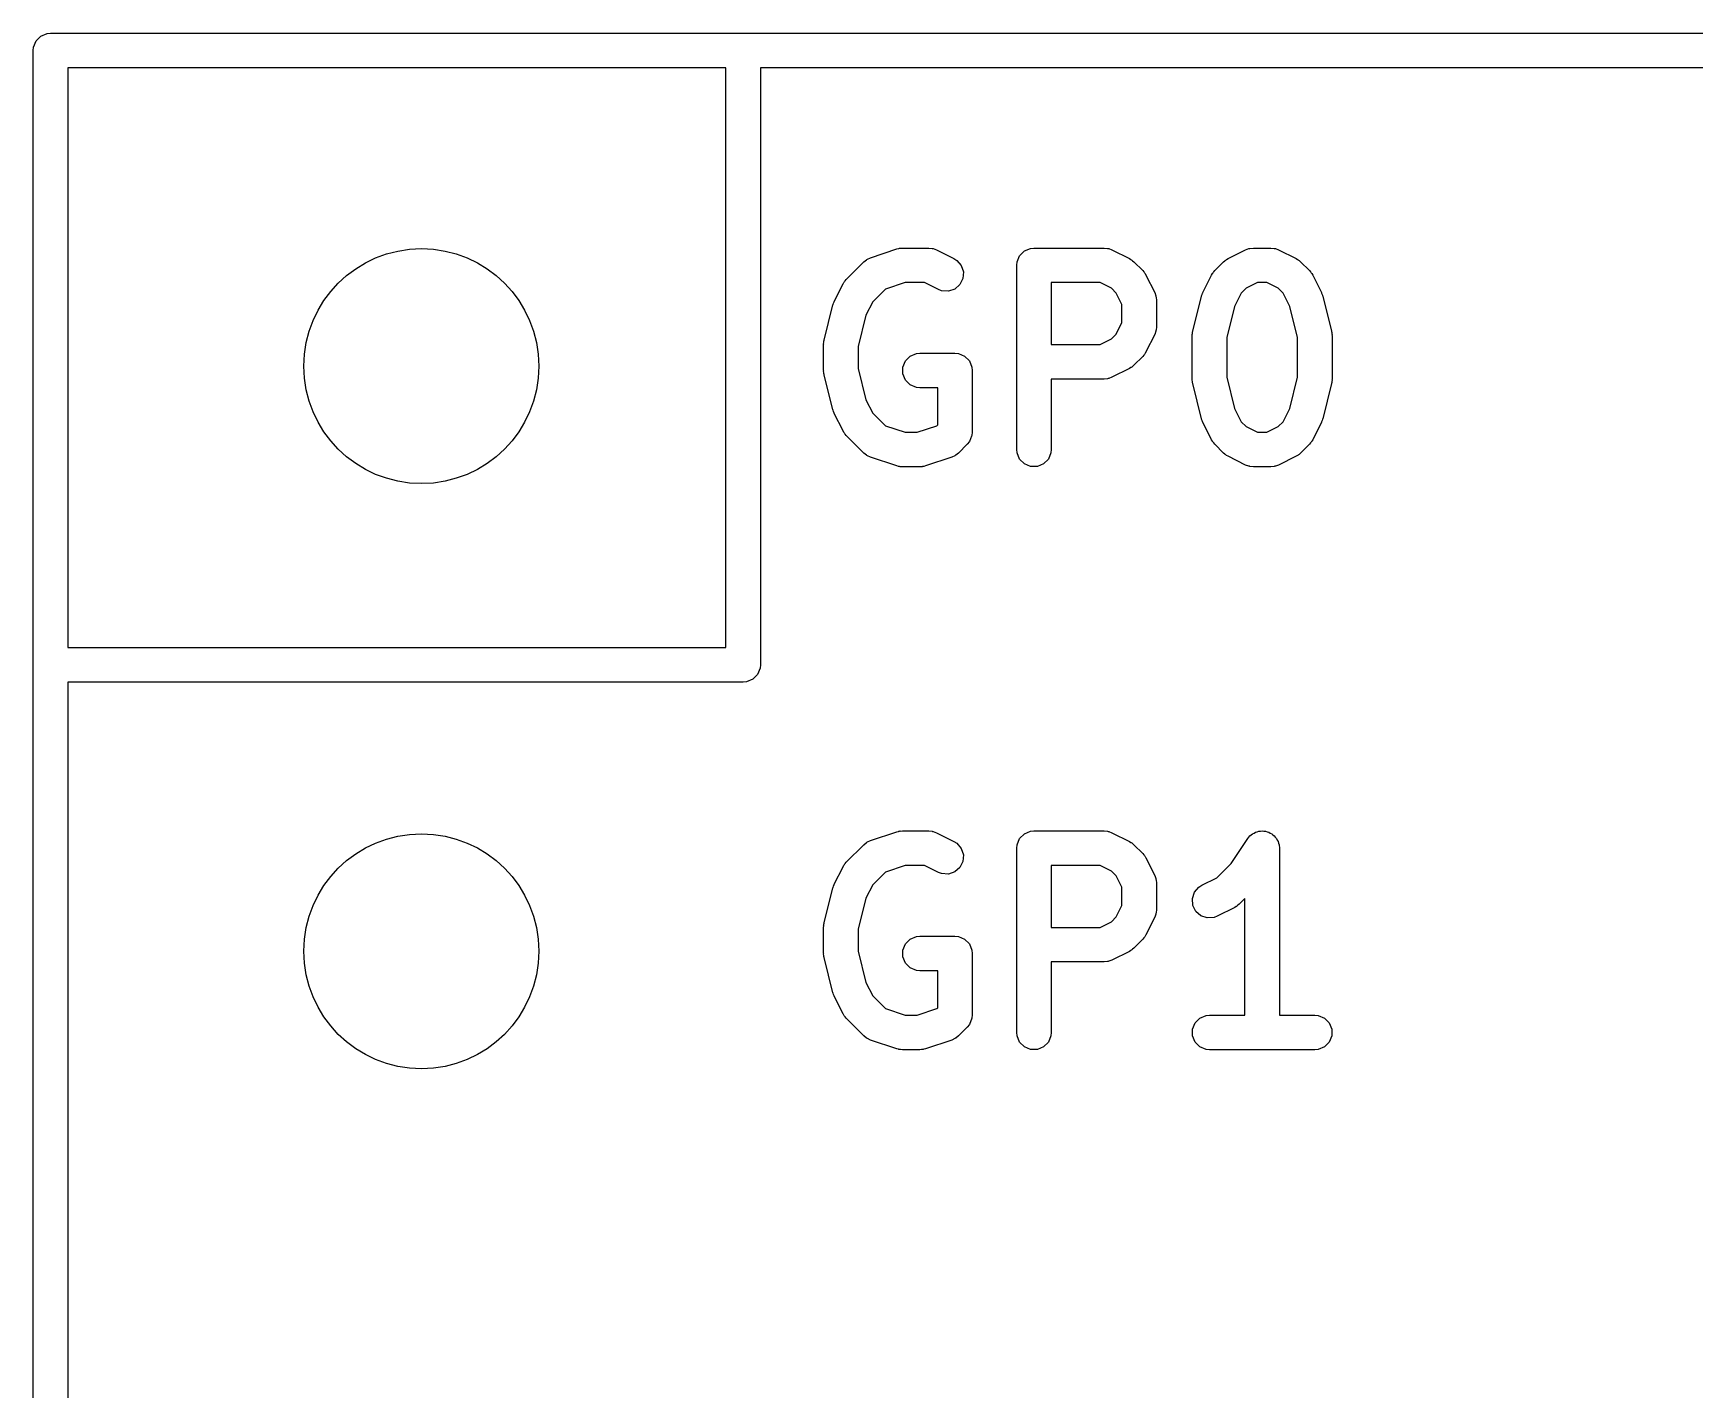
# Model space of a CAD drawing. Extents: x 100 to 226, y -132 to -42.
# Drawn here: x 198.82 to 206.03, y -56.14 to -50.25 of the extents above; entities that cross this region are included whole.
import ezdxf

# ---------------------------------------------------------------- set-up
doc = ezdxf.new("R2010")
doc.units = 0
doc.layers.add('BLACK', color=7, linetype='CONTINUOUS')

msp = doc.modelspace()

# ---------------------------------------------------------------- linework, layer by layer
at = {"layer": 'BLACK', "linetype": 'CONTINUOUS'}
for p, q in [((198.82889, -50.282082), (198.849582, -50.26139)), ((198.849582, -50.26139), (198.876618, -50.250191)), ((198.876618, -50.250191), (198.89125, -50.24875)), ((198.89125, -50.24875), (219.89125, -50.24875)), ((198.81625, -50.32375), (198.817691, -50.309118)), ((198.81625, -101.32375), (198.81625, -50.32375)), ((198.817691, -50.309118), (198.82889, -50.282082)), ((198.96625, -50.39875), (198.96625, -52.91575)), ((201.82325, -50.39875), (198.96625, -50.39875)), ((201.82325, -52.91575), (201.82325, -50.39875)), ((201.97325, -50.39875), (201.97325, -52.99075)), ((219.81625, -50.39875), (201.97325, -50.39875)), ((202.451342, -51.222989), (202.565628, -51.184894)), ((202.565628, -51.184894), (202.572881, -51.183244)), ((202.572881, -51.183244), (202.574713, -51.182486)), ((202.574713, -51.182486), (202.577367, -51.182224)), ((202.577367, -51.182224), (202.579965, -51.181634)), ((202.579965, -51.181634), (202.581939, -51.181774)), ((202.581939, -51.181774), (202.589345, -51.181045)), ((202.589345, -51.181045), (202.703631, -51.181045)), ((202.703631, -51.181045), (202.718263, -51.182486)), ((202.718263, -51.182486), (202.720752, -51.183517)), ((202.720752, -51.183517), (202.72344, -51.183708)), ((202.72344, -51.183708), (202.737172, -51.188963)), ((202.737172, -51.188963), (202.813362, -51.227058)), ((203.098414, -51.214377), (203.119106, -51.193685)), ((203.119106, -51.193685), (203.146142, -51.182486)), ((203.146142, -51.182486), (203.160774, -51.181045)), ((203.160774, -51.181045), (203.465536, -51.181045)), ((203.465536, -51.181045), (203.480168, -51.182486)), ((203.480168, -51.182486), (203.482657, -51.183517)), ((203.482657, -51.183517), (203.485345, -51.183708)), ((203.485345, -51.183708), (203.499077, -51.188963)), ((203.499077, -51.188963), (203.575267, -51.227058)), ((204.003423, -51.227058), (204.079614, -51.188963)), ((204.079614, -51.188963), (204.093346, -51.183708)), ((204.093346, -51.183708), (204.096033, -51.183517)), ((204.096033, -51.183517), (204.098523, -51.182486)), ((204.098523, -51.182486), (204.113155, -51.181045)), ((204.113155, -51.181045), (204.189345, -51.181045)), ((204.189345, -51.181045), (204.203977, -51.182486)), ((204.203977, -51.182486), (204.206466, -51.183517)), ((204.206466, -51.183517), (204.209154, -51.183708)), ((204.209154, -51.183708), (204.222886, -51.188963)), ((204.222886, -51.188963), (204.299077, -51.227058)), ((202.345836, -51.317297), (202.422026, -51.241107)), ((202.422026, -51.241107), (202.433391, -51.231779)), ((202.433391, -51.231779), (202.435883, -51.230746)), ((202.435883, -51.230746), (202.437917, -51.228983)), ((202.437917, -51.228983), (202.451342, -51.222989)), ((202.813362, -51.227058), (202.825805, -51.23489)), ((202.825805, -51.23489), (202.844978, -51.256998)), ((202.844978, -51.256998), (202.854232, -51.284759)), ((202.854232, -51.284759), (202.852158, -51.313949)), ((203.085774, -51.256045), (203.087215, -51.241413)), ((203.085774, -52.056045), (203.085774, -51.256045)), ((203.087215, -51.241413), (203.098414, -51.214377)), ((203.575267, -51.227058), (203.581566, -51.231022)), ((203.581566, -51.231022), (203.583394, -51.23178)), ((203.583394, -51.23178), (203.58545, -51.233468)), ((203.58545, -51.233468), (203.58771, -51.23489)), ((203.58771, -51.23489), (203.589009, -51.236388)), ((203.589009, -51.236388), (203.594759, -51.241107)), ((203.594759, -51.241107), (203.632854, -51.279202)), ((203.632854, -51.279202), (203.637574, -51.284954)), ((203.637574, -51.284954), (203.63907, -51.286251)), ((203.939619, -51.286251), (203.941117, -51.284951)), ((203.941117, -51.284951), (203.945836, -51.279202)), ((203.945836, -51.279202), (203.983931, -51.241107)), ((203.983931, -51.241107), (203.98968, -51.236388)), ((203.98968, -51.236388), (203.99098, -51.23489)), ((203.99098, -51.23489), (203.993239, -51.233468)), ((203.993239, -51.233468), (203.995296, -51.23178)), ((203.995296, -51.23178), (203.997123, -51.231022)), ((203.997123, -51.231022), (204.003423, -51.227058)), ((204.299077, -51.227058), (204.305376, -51.231022)), ((204.305376, -51.231022), (204.307204, -51.23178)), ((204.307204, -51.23178), (204.30926, -51.233468)), ((204.30926, -51.233468), (204.31152, -51.23489)), ((204.31152, -51.23489), (204.312819, -51.236388)), ((204.312819, -51.236388), (204.318569, -51.241107)), ((204.318569, -51.241107), (204.356664, -51.279202)), ((204.356664, -51.279202), (204.361382, -51.284951)), ((204.361382, -51.284951), (204.362881, -51.286251)), ((202.293692, -51.41298), (202.331787, -51.336789)), ((202.331787, -51.336789), (202.335751, -51.330489)), ((202.335751, -51.330489), (202.336509, -51.328662)), ((202.336509, -51.328662), (202.338197, -51.326605)), ((202.338197, -51.326605), (202.339619, -51.324346)), ((202.339619, -51.324346), (202.341117, -51.323046)), ((202.341117, -51.323046), (202.345836, -51.317297)), ((202.601515, -51.331045), (202.515572, -51.359692)), ((202.685926, -51.331045), (202.601515, -51.331045)), ((202.74628, -51.361222), (202.685926, -51.331045)), ((202.839071, -51.340124), (202.816963, -51.359297)), ((202.852158, -51.313949), (202.839071, -51.340124)), ((203.447831, -51.331045), (203.235774, -51.331045)), ((203.235774, -51.331045), (203.235774, -51.600092)), ((203.497299, -51.355779), (203.447831, -51.331045)), ((203.518182, -51.376662), (203.497299, -51.355779)), ((203.63907, -51.286251), (203.640489, -51.288505)), ((203.640489, -51.288505), (203.642181, -51.290567)), ((203.642181, -51.290567), (203.642939, -51.292397)), ((203.642939, -51.292397), (203.646903, -51.298694)), ((203.646903, -51.298694), (203.684999, -51.374884)), ((203.893692, -51.374885), (203.931787, -51.298694)), ((203.931787, -51.298694), (203.935751, -51.292394)), ((203.935751, -51.292394), (203.936509, -51.290567)), ((203.936509, -51.290567), (203.938197, -51.28851)), ((203.938197, -51.28851), (203.939619, -51.286251)), ((204.08139, -51.355779), (204.060508, -51.376661)), ((204.13086, -51.331045), (204.08139, -51.355779)), ((204.17164, -51.331045), (204.13086, -51.331045)), ((204.221109, -51.355779), (204.17164, -51.331045)), ((204.241991, -51.376661), (204.221109, -51.355779)), ((204.362881, -51.286251), (204.364302, -51.28851)), ((204.364302, -51.28851), (204.365991, -51.290567)), ((204.365991, -51.290567), (204.366748, -51.292394)), ((204.366748, -51.292394), (204.370713, -51.298694)), ((204.370713, -51.298694), (204.408808, -51.374885)), ((202.249917, -51.580711), (202.288013, -51.42833)), ((202.288013, -51.42833), (202.288398, -51.42725)), ((202.288398, -51.42725), (202.288437, -51.426712)), ((202.288437, -51.426712), (202.290761, -51.420636)), ((202.290761, -51.420636), (202.29296, -51.414485)), ((202.29296, -51.414485), (202.293282, -51.414049)), ((202.293282, -51.414049), (202.293692, -51.41298)), ((202.460508, -51.414756), (202.431538, -51.472696)), ((202.515572, -51.359692), (202.460508, -51.414756)), ((202.760012, -51.366477), (202.74628, -51.361222)), ((202.789202, -51.368551), (202.760012, -51.366477)), ((202.816963, -51.359297), (202.789202, -51.368551)), ((203.542917, -51.426131), (203.518182, -51.376662)), ((203.542917, -51.505005), (203.542917, -51.426131)), ((203.684999, -51.374884), (203.690254, -51.388616)), ((203.690254, -51.388616), (203.690445, -51.391305)), ((203.690445, -51.391305), (203.691476, -51.393794)), ((203.691476, -51.393794), (203.692917, -51.408426)), ((203.692917, -51.408426), (203.692917, -51.522711)), ((203.849917, -51.542616), (203.888013, -51.390235)), ((203.888013, -51.390235), (203.888398, -51.389155)), ((203.888398, -51.389155), (203.888437, -51.388617)), ((203.888437, -51.388617), (203.890761, -51.382541)), ((203.890761, -51.382541), (203.89296, -51.37639)), ((203.89296, -51.37639), (203.893282, -51.375954)), ((203.893282, -51.375954), (203.893692, -51.374885)), ((204.060508, -51.376661), (204.031538, -51.434601)), ((204.270961, -51.434601), (204.241991, -51.376661)), ((204.408808, -51.374885), (204.409217, -51.375954)), ((204.409217, -51.375954), (204.40954, -51.37639)), ((204.40954, -51.37639), (204.411735, -51.382535)), ((204.411735, -51.382535), (204.414063, -51.388617)), ((204.414063, -51.388617), (204.414101, -51.389156)), ((204.414101, -51.389156), (204.414487, -51.390236)), ((204.414487, -51.390236), (204.452582, -51.542617)), ((202.431538, -51.472696), (202.397678, -51.608137)), ((204.031538, -51.434601), (203.997678, -51.570042)), ((204.304821, -51.57004), (204.270961, -51.434601)), ((203.497299, -51.575358), (203.518182, -51.554474)), ((203.518182, -51.554474), (203.542917, -51.505005)), ((203.684999, -51.556253), (203.646903, -51.632443)), ((203.690254, -51.542521), (203.684999, -51.556253)), ((203.690445, -51.539831), (203.690254, -51.542521)), ((203.691476, -51.537343), (203.690445, -51.539831)), ((203.692917, -51.522711), (203.691476, -51.537343)), ((203.847678, -51.560807), (203.847929, -51.558253)), ((203.847678, -51.751283), (203.847678, -51.560807)), ((203.847767, -51.557161), (203.848576, -51.551686)), ((203.847929, -51.558253), (203.847767, -51.557161)), ((203.848576, -51.551686), (203.849119, -51.546175)), ((203.849119, -51.546175), (203.849541, -51.545154)), ((203.849541, -51.545154), (203.849917, -51.542616)), ((203.997678, -51.570042), (203.997678, -51.742047)), ((204.304821, -51.742049), (204.304821, -51.57004)), ((204.452582, -51.542617), (204.452957, -51.545154)), ((204.452957, -51.545154), (204.45338, -51.546175)), ((204.45338, -51.546175), (204.453921, -51.551677)), ((204.453921, -51.551677), (204.454733, -51.557162)), ((204.454733, -51.557162), (204.454569, -51.558257)), ((204.454569, -51.558257), (204.454821, -51.560807)), ((204.454821, -51.560807), (204.454821, -51.751283)), ((202.247678, -51.598902), (202.247929, -51.596348)), ((202.247678, -51.713188), (202.247678, -51.598902)), ((202.247767, -51.595256), (202.248576, -51.589781)), ((202.247929, -51.596348), (202.247767, -51.595256)), ((202.248576, -51.589781), (202.249119, -51.58427)), ((202.249119, -51.58427), (202.249541, -51.583249)), ((202.249541, -51.583249), (202.249917, -51.580711)), ((202.397678, -51.608137), (202.397678, -51.703952)), ((202.623868, -51.650828), (202.650904, -51.639629)), ((202.650904, -51.639629), (202.665536, -51.638188)), ((202.665536, -51.638188), (202.817917, -51.638188)), ((202.817917, -51.638188), (202.832549, -51.639629)), ((202.832549, -51.639629), (202.859585, -51.650828)), ((203.235774, -51.600092), (203.447831, -51.600092)), ((203.447831, -51.600092), (203.497299, -51.575358)), ((203.637574, -51.646182), (203.632854, -51.651935)), ((203.63907, -51.644886), (203.637574, -51.646182)), ((203.640489, -51.642631), (203.63907, -51.644886)), ((203.642181, -51.64057), (203.640489, -51.642631)), ((203.642939, -51.638739), (203.642181, -51.64057)), ((203.646903, -51.632443), (203.642939, -51.638739)), ((202.247929, -51.715741), (202.247678, -51.713188)), ((202.247767, -51.716834), (202.247929, -51.715741)), ((202.248576, -51.722308), (202.247767, -51.716834)), ((202.397678, -51.703952), (202.431538, -51.839392)), ((202.591977, -51.698556), (202.603176, -51.67152)), ((202.591977, -51.72782), (202.591977, -51.698556)), ((202.603176, -51.67152), (202.623868, -51.650828)), ((202.859585, -51.650828), (202.880277, -51.67152)), ((202.880277, -51.67152), (202.891476, -51.698556)), ((202.891476, -51.698556), (202.892917, -51.713188)), ((202.892917, -51.713188), (202.892917, -51.979854)), ((203.575267, -51.704079), (203.499077, -51.742174)), ((203.581566, -51.700114), (203.575267, -51.704079)), ((203.583394, -51.699357), (203.581566, -51.700114)), ((203.58545, -51.697668), (203.583394, -51.699357)), ((203.58771, -51.696247), (203.58545, -51.697668)), ((203.589009, -51.694748), (203.58771, -51.696247)), ((203.594759, -51.69003), (203.589009, -51.694748)), ((203.632854, -51.651935), (203.594759, -51.69003)), ((202.249119, -51.72782), (202.248576, -51.722308)), ((202.249541, -51.72884), (202.249119, -51.72782)), ((202.249917, -51.731379), (202.249541, -51.72884)), ((202.288013, -51.88376), (202.249917, -51.731379)), ((202.603176, -51.754856), (202.591977, -51.72782)), ((202.623868, -51.775548), (202.603176, -51.754856)), ((202.650904, -51.786747), (202.623868, -51.775548)), ((202.665536, -51.788188), (202.650904, -51.786747)), ((202.742917, -51.788188), (202.665536, -51.788188)), ((202.742917, -51.948788), (202.742917, -51.788188)), ((203.465536, -51.750092), (203.235774, -51.750092)), ((203.235774, -51.750092), (203.235774, -52.056045)), ((203.480168, -51.748651), (203.465536, -51.750092)), ((203.482657, -51.747619), (203.480168, -51.748651)), ((203.485345, -51.747429), (203.482657, -51.747619)), ((203.499077, -51.742174), (203.485345, -51.747429)), ((203.847929, -51.753836), (203.847678, -51.751283)), ((203.847767, -51.754929), (203.847929, -51.753836)), ((203.848576, -51.760403), (203.847767, -51.754929)), ((203.849119, -51.765915), (203.848576, -51.760403)), ((203.849541, -51.766935), (203.849119, -51.765915)), ((203.849917, -51.769474), (203.849541, -51.766935)), ((203.888013, -51.921855), (203.849917, -51.769474)), ((203.997678, -51.742047), (204.031538, -51.877487)), ((204.270961, -51.877488), (204.304821, -51.742049)), ((204.452582, -51.769473), (204.414487, -51.921854)), ((204.452957, -51.766935), (204.452582, -51.769473)), ((204.45338, -51.765915), (204.452957, -51.766935)), ((204.453921, -51.760412), (204.45338, -51.765915)), ((204.454733, -51.754928), (204.453921, -51.760412)), ((204.454821, -51.751283), (204.454569, -51.753832)), ((204.454569, -51.753832), (204.454733, -51.754928)), ((202.431538, -51.839392), (202.460508, -51.897332)), ((202.288398, -51.884839), (202.288013, -51.88376)), ((202.288437, -51.885378), (202.288398, -51.884839)), ((202.290761, -51.891453), (202.288437, -51.885378)), ((202.29296, -51.897605), (202.290761, -51.891453)), ((202.293282, -51.89804), (202.29296, -51.897605)), ((202.293692, -51.89911), (202.293282, -51.89804)), ((202.331787, -51.9753), (202.293692, -51.89911)), ((202.460508, -51.897332), (202.515573, -51.952398)), ((203.888398, -51.922934), (203.888013, -51.921855)), ((203.888437, -51.923473), (203.888398, -51.922934)), ((203.890761, -51.929548), (203.888437, -51.923473)), ((203.89296, -51.9357), (203.890761, -51.929548)), ((204.031538, -51.877487), (204.060508, -51.935427)), ((204.241991, -51.935427), (204.270961, -51.877488)), ((204.411735, -51.929554), (204.40954, -51.9357)), ((204.414063, -51.923473), (204.411735, -51.929554)), ((204.414101, -51.922933), (204.414063, -51.923473)), ((204.414487, -51.921854), (204.414101, -51.922933)), ((202.33575, -51.981596), (202.331787, -51.9753)), ((202.336508, -51.983426), (202.33575, -51.981596)), ((202.338197, -51.985484), (202.336508, -51.983426)), ((202.339619, -51.987743), (202.338197, -51.985484)), ((202.341117, -51.989042), (202.339619, -51.987743)), ((202.345836, -51.994792), (202.341117, -51.989042)), ((202.422026, -52.070983), (202.345836, -51.994792)), ((202.515573, -51.952398), (202.601515, -51.981045)), ((202.601515, -51.981045), (202.653366, -51.981045)), ((202.653366, -51.981045), (202.739307, -51.952398)), ((202.739307, -51.952398), (202.742917, -51.948788)), ((202.889962, -51.998141), (202.880278, -52.021522)), ((202.891476, -51.994486), (202.889962, -51.998141)), ((202.892917, -51.979854), (202.891476, -51.994486)), ((203.893282, -51.936135), (203.89296, -51.9357)), ((203.893692, -51.937205), (203.893282, -51.936135)), ((203.931787, -52.013395), (203.893692, -51.937205)), ((204.060508, -51.935427), (204.081391, -51.956311)), ((204.081391, -51.956311), (204.13086, -51.981045)), ((204.13086, -51.981045), (204.17164, -51.981045)), ((204.17164, -51.981045), (204.221108, -51.956311)), ((204.221108, -51.956311), (204.241991, -51.935427)), ((204.408808, -51.937205), (204.370713, -52.013395)), ((204.409217, -51.936135), (204.408808, -51.937205)), ((204.40954, -51.9357), (204.409217, -51.936135)), ((202.433391, -52.08031), (202.422026, -52.070983)), ((202.832854, -52.070983), (202.821489, -52.08031)), ((202.87095, -52.032887), (202.832854, -52.070983)), ((202.880278, -52.021522), (202.87095, -52.032887)), ((203.087215, -52.070677), (203.085774, -52.056045)), ((203.098414, -52.097713), (203.087215, -52.070677)), ((203.234333, -52.070677), (203.223134, -52.097713)), ((203.235774, -52.056045), (203.234333, -52.070677)), ((203.93575, -52.019691), (203.931787, -52.013395)), ((203.936508, -52.021521), (203.93575, -52.019691)), ((203.938197, -52.023579), (203.936508, -52.021521)), ((203.939619, -52.025838), (203.938197, -52.023579)), ((203.941117, -52.027137), (203.939619, -52.025838)), ((203.945835, -52.032886), (203.941117, -52.027137)), ((203.98393, -52.070982), (203.945835, -52.032886)), ((203.989681, -52.075702), (203.98393, -52.070982)), ((203.99098, -52.0772), (203.989681, -52.075702)), ((203.993235, -52.078619), (203.99098, -52.0772)), ((203.995295, -52.08031), (203.993235, -52.078619)), ((204.30926, -52.078622), (204.307204, -52.08031)), ((204.31152, -52.0772), (204.30926, -52.078622)), ((204.31282, -52.0757), (204.31152, -52.0772)), ((204.31857, -52.070982), (204.31282, -52.0757)), ((204.356665, -52.032886), (204.31857, -52.070982)), ((204.361382, -52.027137), (204.356665, -52.032886)), ((204.362881, -52.025838), (204.361382, -52.027137)), ((204.364302, -52.023579), (204.362881, -52.025838)), ((204.365992, -52.021521), (204.364302, -52.023579)), ((204.366749, -52.019691), (204.365992, -52.021521)), ((204.370713, -52.013395), (204.366749, -52.019691)), ((202.435881, -52.081341), (202.433391, -52.08031)), ((202.437917, -52.083107), (202.435881, -52.081341)), ((202.451342, -52.089101), (202.437917, -52.083107)), ((202.565628, -52.127196), (202.451342, -52.089101)), ((202.572881, -52.128845), (202.565628, -52.127196)), ((202.574713, -52.129604), (202.572881, -52.128845)), ((202.577367, -52.129865), (202.574713, -52.129604)), ((202.579965, -52.130456), (202.577367, -52.129865)), ((202.581939, -52.130315), (202.579965, -52.130456)), ((202.589345, -52.131045), (202.581939, -52.130315)), ((202.665536, -52.131045), (202.589345, -52.131045)), ((202.672941, -52.130315), (202.665536, -52.131045)), ((202.674916, -52.130456), (202.672941, -52.130315)), ((202.677513, -52.129865), (202.674916, -52.130456)), ((202.680168, -52.129604), (202.677513, -52.129865)), ((202.681999, -52.128845), (202.680168, -52.129604)), ((202.689253, -52.127196), (202.681999, -52.128845)), ((202.803538, -52.089101), (202.689253, -52.127196)), ((202.816964, -52.083107), (202.803538, -52.089101)), ((202.819, -52.08134), (202.816964, -52.083107)), ((202.821489, -52.08031), (202.819, -52.08134)), ((203.119106, -52.118405), (203.098414, -52.097713)), ((203.146142, -52.129604), (203.119106, -52.118405)), ((203.175406, -52.129604), (203.146142, -52.129604)), ((203.202442, -52.118405), (203.175406, -52.129604)), ((203.223134, -52.097713), (203.202442, -52.118405)), ((203.997125, -52.081068), (203.995295, -52.08031)), ((204.003423, -52.085032), (203.997125, -52.081068)), ((204.079614, -52.123127), (204.003423, -52.085032)), ((204.093346, -52.128382), (204.079614, -52.123127)), ((204.096033, -52.128572), (204.093346, -52.128382)), ((204.098523, -52.129604), (204.096033, -52.128572)), ((204.113155, -52.131045), (204.098523, -52.129604)), ((204.189345, -52.131045), (204.113155, -52.131045)), ((204.203977, -52.129604), (204.189345, -52.131045)), ((204.206466, -52.128572), (204.203977, -52.129604)), ((204.209154, -52.128382), (204.206466, -52.128572)), ((204.222886, -52.123127), (204.209154, -52.128382)), ((204.299077, -52.085032), (204.222886, -52.123127)), ((204.305376, -52.081067), (204.299077, -52.085032)), ((204.307204, -52.08031), (204.305376, -52.081067)), ((198.96625, -52.91575), (201.82325, -52.91575)), ((201.971809, -53.005382), (201.96061, -53.032418)), ((201.97325, -52.99075), (201.971809, -53.005382)), ((201.89825, -53.06575), (198.96625, -53.06575)), ((198.96625, -53.06575), (198.96625, -101.24875)), ((201.912882, -53.064309), (201.89825, -53.06575)), ((201.939918, -53.05311), (201.912882, -53.064309)), ((201.96061, -53.032418), (201.939918, -53.05311)), ((202.451342, -53.752989), (202.565628, -53.714894)), ((202.565628, -53.714894), (202.572881, -53.713244)), ((202.572881, -53.713244), (202.574713, -53.712486)), ((202.574713, -53.712486), (202.577367, -53.712224)), ((202.577367, -53.712224), (202.579965, -53.711634)), ((202.579965, -53.711634), (202.581939, -53.711774)), ((202.581939, -53.711774), (202.589345, -53.711045)), ((202.589345, -53.711045), (202.703631, -53.711045)), ((202.703631, -53.711045), (202.718263, -53.712486)), ((202.718263, -53.712486), (202.720752, -53.713517)), ((202.720752, -53.713517), (202.72344, -53.713708)), ((202.72344, -53.713708), (202.737172, -53.718963)), ((202.737172, -53.718963), (202.813362, -53.757058)), ((203.098414, -53.744377), (203.119106, -53.723685)), ((203.119106, -53.723685), (203.146142, -53.712486)), ((203.146142, -53.712486), (203.160774, -53.711045)), ((203.160774, -53.711045), (203.465536, -53.711045)), ((203.465536, -53.711045), (203.480168, -53.712486)), ((203.480168, -53.712486), (203.482657, -53.713517)), ((203.482657, -53.713517), (203.485345, -53.713708)), ((203.485345, -53.713708), (203.499077, -53.718963)), ((203.499077, -53.718963), (203.575267, -53.757058)), ((204.088941, -53.744325), (204.098162, -53.733067)), ((204.098162, -53.733067), (204.104331, -53.728935)), ((204.104331, -53.728935), (204.109582, -53.723685)), ((204.109582, -53.723685), (204.116371, -53.720872)), ((204.116371, -53.720872), (204.122477, -53.716784)), ((204.122477, -53.716784), (204.129757, -53.715327)), ((204.129757, -53.715327), (204.136618, -53.712486)), ((204.136618, -53.712486), (204.143967, -53.712486)), ((204.143967, -53.712486), (204.151172, -53.711045)), ((204.151172, -53.711045), (204.158456, -53.712486)), ((204.158456, -53.712486), (204.165882, -53.712486)), ((204.165882, -53.712486), (204.17267, -53.715297)), ((204.17267, -53.715297), (204.179879, -53.716724)), ((204.179879, -53.716724), (204.186057, -53.720843)), ((204.186057, -53.720843), (204.192918, -53.723685)), ((204.192918, -53.723685), (204.198113, -53.72888)), ((204.198113, -53.72888), (204.204228, -53.732957)), ((204.204228, -53.732957), (204.208359, -53.739126)), ((202.345836, -53.847297), (202.422026, -53.771107)), ((202.422026, -53.771107), (202.433391, -53.761779)), ((202.433391, -53.761779), (202.435883, -53.760746)), ((202.435883, -53.760746), (202.437917, -53.758983)), ((202.437917, -53.758983), (202.451342, -53.752989)), ((202.813362, -53.757058), (202.825805, -53.76489)), ((202.825805, -53.76489), (202.844978, -53.786998)), ((202.844978, -53.786998), (202.854232, -53.814759)), ((203.085774, -53.786045), (203.087215, -53.771413)), ((203.085774, -54.586045), (203.085774, -53.786045)), ((203.087215, -53.771413), (203.098414, -53.744377)), ((203.575267, -53.757058), (203.581566, -53.761022)), ((203.581566, -53.761022), (203.583394, -53.76178)), ((203.583394, -53.76178), (203.58545, -53.763468)), ((203.58545, -53.763468), (203.58771, -53.76489)), ((203.58771, -53.76489), (203.589009, -53.766388)), ((203.589009, -53.766388), (203.594759, -53.771107)), ((203.594759, -53.771107), (203.632854, -53.809202)), ((203.632854, -53.809202), (203.637574, -53.814954)), ((204.016773, -53.85255), (204.088846, -53.744442)), ((204.088846, -53.744442), (204.08888, -53.744399)), ((204.08888, -53.744399), (204.08889, -53.744377)), ((204.08889, -53.744377), (204.088941, -53.744325)), ((204.208359, -53.739126), (204.21361, -53.744377)), ((204.21361, -53.744377), (204.216422, -53.751166)), ((204.216422, -53.751166), (204.220511, -53.757272)), ((204.220511, -53.757272), (204.221967, -53.764552)), ((204.221967, -53.764552), (204.224809, -53.771413)), ((204.224809, -53.771413), (204.226234, -53.785891)), ((204.226234, -53.785891), (204.22625, -53.785967)), ((204.22625, -53.785967), (204.226244, -53.785992)), ((204.226244, -53.785992), (204.22625, -53.786045)), ((204.22625, -53.786045), (204.22625, -54.511045)), ((202.293692, -53.94298), (202.331787, -53.866789)), ((202.331787, -53.866789), (202.335751, -53.860489)), ((202.335751, -53.860489), (202.336509, -53.858662)), ((202.336509, -53.858662), (202.338197, -53.856605)), ((202.338197, -53.856605), (202.339619, -53.854346)), ((202.339619, -53.854346), (202.341117, -53.853046)), ((202.341117, -53.853046), (202.345836, -53.847297)), ((202.601515, -53.861045), (202.515572, -53.889692)), ((202.685926, -53.861045), (202.601515, -53.861045)), ((202.74628, -53.891222), (202.685926, -53.861045)), ((202.839071, -53.870124), (202.816963, -53.889297)), ((202.852158, -53.843949), (202.839071, -53.870124)), ((202.854232, -53.814759), (202.852158, -53.843949)), ((203.447831, -53.861045), (203.235774, -53.861045)), ((203.235774, -53.861045), (203.235774, -54.130092)), ((203.497299, -53.885779), (203.447831, -53.861045)), ((203.637574, -53.814954), (203.63907, -53.816251)), ((203.63907, -53.816251), (203.640489, -53.818505)), ((203.640489, -53.818505), (203.642181, -53.820567)), ((203.642181, -53.820567), (203.642939, -53.822397)), ((203.642939, -53.822397), (203.646903, -53.828694)), ((203.646903, -53.828694), (203.684999, -53.904884)), ((203.954441, -53.914881), (204.016773, -53.85255)), ((202.288437, -53.956712), (202.290761, -53.950636)), ((202.290761, -53.950636), (202.29296, -53.944485)), ((202.29296, -53.944485), (202.293282, -53.944049)), ((202.293282, -53.944049), (202.293692, -53.94298)), ((202.460508, -53.944756), (202.431538, -54.002696)), ((202.515572, -53.889692), (202.460508, -53.944756)), ((202.760012, -53.896477), (202.74628, -53.891222)), ((202.789202, -53.898551), (202.760012, -53.896477)), ((202.816963, -53.889297), (202.789202, -53.898551)), ((203.518182, -53.906662), (203.497299, -53.885779)), ((203.542917, -53.956131), (203.518182, -53.906662)), ((203.684999, -53.904884), (203.690254, -53.918616)), ((203.690254, -53.918616), (203.690445, -53.921305)), ((203.690445, -53.921305), (203.691476, -53.923794)), ((203.691476, -53.923794), (203.692917, -53.938426)), ((203.692917, -53.938426), (203.692917, -54.052711)), ((203.876694, -53.955366), (203.889137, -53.947534)), ((203.889137, -53.947534), (203.954441, -53.914881)), ((202.249917, -54.110711), (202.288013, -53.95833)), ((202.288013, -53.95833), (202.288398, -53.95725)), ((202.288398, -53.95725), (202.288437, -53.956712)), ((202.431538, -54.002696), (202.397678, -54.138137)), ((203.542917, -54.035005), (203.542917, -53.956131)), ((203.848267, -54.005235), (203.857521, -53.977474)), ((203.850341, -54.034425), (203.848267, -54.005235)), ((203.857521, -53.977474), (203.876694, -53.955366)), ((204.07625, -54.005205), (204.051902, -54.029554)), ((204.07625, -54.511045), (204.07625, -54.005205)), ((203.497299, -54.105358), (203.518182, -54.084474)), ((203.518182, -54.084474), (203.542917, -54.035005)), ((203.684999, -54.086253), (203.646903, -54.162443)), ((203.690254, -54.072521), (203.684999, -54.086253)), ((203.690445, -54.069831), (203.690254, -54.072521)), ((203.691476, -54.067343), (203.690445, -54.069831)), ((203.692917, -54.052711), (203.691476, -54.067343)), ((203.863428, -54.0606), (203.850341, -54.034425)), ((203.885536, -54.079773), (203.863428, -54.0606)), ((203.913297, -54.089027), (203.885536, -54.079773)), ((203.942487, -54.086953), (203.913297, -54.089027)), ((203.956219, -54.081698), (203.942487, -54.086953)), ((204.03241, -54.043603), (203.956219, -54.081698)), ((204.038709, -54.039638), (204.03241, -54.043603)), ((204.040537, -54.038881), (204.038709, -54.039638)), ((204.042593, -54.037192), (204.040537, -54.038881)), ((204.044853, -54.035771), (204.042593, -54.037192)), ((204.046152, -54.034272), (204.044853, -54.035771)), ((204.051902, -54.029554), (204.046152, -54.034272)), ((202.247678, -54.128902), (202.247929, -54.126348)), ((202.247678, -54.243188), (202.247678, -54.128902)), ((202.247767, -54.125256), (202.248576, -54.119781)), ((202.247929, -54.126348), (202.247767, -54.125256)), ((202.248576, -54.119781), (202.249119, -54.11427)), ((202.249119, -54.11427), (202.249541, -54.113249)), ((202.249541, -54.113249), (202.249917, -54.110711)), ((202.397678, -54.138137), (202.397678, -54.233952)), ((202.623868, -54.180828), (202.650904, -54.169629)), ((202.650904, -54.169629), (202.665536, -54.168188)), ((202.665536, -54.168188), (202.817917, -54.168188)), ((202.817917, -54.168188), (202.832549, -54.169629)), ((202.832549, -54.169629), (202.859585, -54.180828)), ((203.235774, -54.130092), (203.447831, -54.130092)), ((203.447831, -54.130092), (203.497299, -54.105358)), ((203.642181, -54.17057), (203.640489, -54.172631)), ((203.642939, -54.168739), (203.642181, -54.17057)), ((203.646903, -54.162443), (203.642939, -54.168739)), ((202.247929, -54.245741), (202.247678, -54.243188)), ((202.397678, -54.233952), (202.431538, -54.369392)), ((202.591977, -54.228556), (202.603176, -54.20152)), ((202.591977, -54.25782), (202.591977, -54.228556)), ((202.603176, -54.20152), (202.623868, -54.180828)), ((202.859585, -54.180828), (202.880277, -54.20152)), ((202.880277, -54.20152), (202.891476, -54.228556)), ((202.891476, -54.228556), (202.892917, -54.243188)), ((202.892917, -54.243188), (202.892917, -54.509854)), ((203.575267, -54.234079), (203.499077, -54.272174)), ((203.581566, -54.230114), (203.575267, -54.234079)), ((203.583394, -54.229357), (203.581566, -54.230114)), ((203.58545, -54.227668), (203.583394, -54.229357)), ((203.58771, -54.226247), (203.58545, -54.227668)), ((203.589009, -54.224748), (203.58771, -54.226247)), ((203.594759, -54.22003), (203.589009, -54.224748)), ((203.632854, -54.181935), (203.594759, -54.22003)), ((203.637574, -54.176182), (203.632854, -54.181935)), ((203.63907, -54.174886), (203.637574, -54.176182)), ((203.640489, -54.172631), (203.63907, -54.174886)), ((202.247767, -54.246834), (202.247929, -54.245741)), ((202.248576, -54.252308), (202.247767, -54.246834)), ((202.249119, -54.25782), (202.248576, -54.252308)), ((202.249541, -54.25884), (202.249119, -54.25782)), ((202.249917, -54.261379), (202.249541, -54.25884)), ((202.288013, -54.41376), (202.249917, -54.261379)), ((202.603176, -54.284856), (202.591977, -54.25782)), ((202.623868, -54.305548), (202.603176, -54.284856)), ((202.650904, -54.316747), (202.623868, -54.305548)), ((203.465536, -54.280092), (203.235774, -54.280092)), ((203.235774, -54.280092), (203.235774, -54.586045)), ((203.480168, -54.278651), (203.465536, -54.280092)), ((203.482657, -54.277619), (203.480168, -54.278651)), ((203.485345, -54.277429), (203.482657, -54.277619)), ((203.499077, -54.272174), (203.485345, -54.277429)), ((202.431538, -54.369392), (202.460508, -54.427332)), ((202.665536, -54.318188), (202.650904, -54.316747)), ((202.742917, -54.318188), (202.665536, -54.318188)), ((202.742917, -54.478788), (202.742917, -54.318188)), ((202.288398, -54.414839), (202.288013, -54.41376)), ((202.288437, -54.415378), (202.288398, -54.414839)), ((202.290761, -54.421453), (202.288437, -54.415378)), ((202.29296, -54.427605), (202.290761, -54.421453)), ((202.293282, -54.42804), (202.29296, -54.427605)), ((202.293692, -54.42911), (202.293282, -54.42804)), ((202.331787, -54.5053), (202.293692, -54.42911)), ((202.460508, -54.427332), (202.515573, -54.482398)), ((202.33575, -54.511596), (202.331787, -54.5053)), ((202.336508, -54.513426), (202.33575, -54.511596)), ((202.338197, -54.515484), (202.336508, -54.513426)), ((202.339619, -54.517743), (202.338197, -54.515484)), ((202.341117, -54.519042), (202.339619, -54.517743)), ((202.345836, -54.524792), (202.341117, -54.519042)), ((202.422026, -54.600983), (202.345836, -54.524792)), ((202.515573, -54.482398), (202.601515, -54.511045)), ((202.601515, -54.511045), (202.653366, -54.511045)), ((202.653366, -54.511045), (202.739307, -54.482398)), ((202.739307, -54.482398), (202.742917, -54.478788)), ((202.891476, -54.524485), (202.880278, -54.551522)), ((202.892917, -54.509854), (202.891476, -54.524485)), ((203.860318, -54.544377), (203.88101, -54.523685)), ((203.88101, -54.523685), (203.908046, -54.512486)), ((203.908046, -54.512486), (203.922678, -54.511045)), ((203.922678, -54.511045), (204.07625, -54.511045)), ((204.22625, -54.511045), (204.379821, -54.511045)), ((204.379821, -54.511045), (204.394453, -54.512486)), ((204.394453, -54.512486), (204.421489, -54.523685)), ((204.421489, -54.523685), (204.442181, -54.544377)), ((202.433391, -54.61031), (202.422026, -54.600983)), ((202.832854, -54.600983), (202.821489, -54.61031)), ((202.87095, -54.562887), (202.832854, -54.600983)), ((202.880278, -54.551522), (202.87095, -54.562887)), ((203.087215, -54.600677), (203.085774, -54.586045)), ((203.098414, -54.627713), (203.087215, -54.600677)), ((203.234333, -54.600677), (203.223134, -54.627713)), ((203.235774, -54.586045), (203.234333, -54.600677)), ((203.849119, -54.571413), (203.860318, -54.544377)), ((203.849119, -54.600677), (203.849119, -54.571413)), ((203.860318, -54.627713), (203.849119, -54.600677)), ((204.442181, -54.544377), (204.45338, -54.571413)), ((204.45338, -54.600677), (204.442181, -54.627713)), ((204.45338, -54.571413), (204.45338, -54.600677)), ((202.435881, -54.611341), (202.433391, -54.61031)), ((202.437917, -54.613107), (202.435881, -54.611341)), ((202.451342, -54.619101), (202.437917, -54.613107)), ((202.565628, -54.657196), (202.451342, -54.619101)), ((202.572881, -54.658845), (202.565628, -54.657196)), ((202.574713, -54.659604), (202.572881, -54.658845)), ((202.577367, -54.659865), (202.574713, -54.659604)), ((202.579965, -54.660456), (202.577367, -54.659865)), ((202.581939, -54.660315), (202.579965, -54.660456)), ((202.589345, -54.661045), (202.581939, -54.660315)), ((202.665536, -54.661045), (202.589345, -54.661045)), ((202.672941, -54.660315), (202.665536, -54.661045)), ((202.674916, -54.660456), (202.672941, -54.660315)), ((202.677513, -54.659865), (202.674916, -54.660456)), ((202.680168, -54.659604), (202.677513, -54.659865)), ((202.681999, -54.658845), (202.680168, -54.659604)), ((202.689253, -54.657196), (202.681999, -54.658845)), ((202.803538, -54.619101), (202.689253, -54.657196)), ((202.816964, -54.613107), (202.803538, -54.619101)), ((202.819, -54.61134), (202.816964, -54.613107)), ((202.821489, -54.61031), (202.819, -54.61134)), ((203.119106, -54.648405), (203.098414, -54.627713)), ((203.146142, -54.659604), (203.119106, -54.648405)), ((203.175406, -54.659604), (203.146142, -54.659604)), ((203.202442, -54.648405), (203.175406, -54.659604)), ((203.223134, -54.627713), (203.202442, -54.648405)), ((203.88101, -54.648405), (203.860318, -54.627713)), ((203.908046, -54.659604), (203.88101, -54.648405)), ((203.922678, -54.661045), (203.908046, -54.659604)), ((204.379821, -54.661045), (203.922678, -54.661045)), ((204.394453, -54.659604), (204.379821, -54.661045)), ((204.421489, -54.648405), (204.394453, -54.659604)), ((204.442181, -54.627713), (204.421489, -54.648405))]:
    msp.add_line(p, q, dxfattribs=at)
at = {"layer": 'BLACK'}
for centre in [(200.50125, -51.69375), (200.50125, -54.23375)]:
    msp.add_circle(centre, 0.51, dxfattribs=at)

doc.saveas('drawing.dxf')
